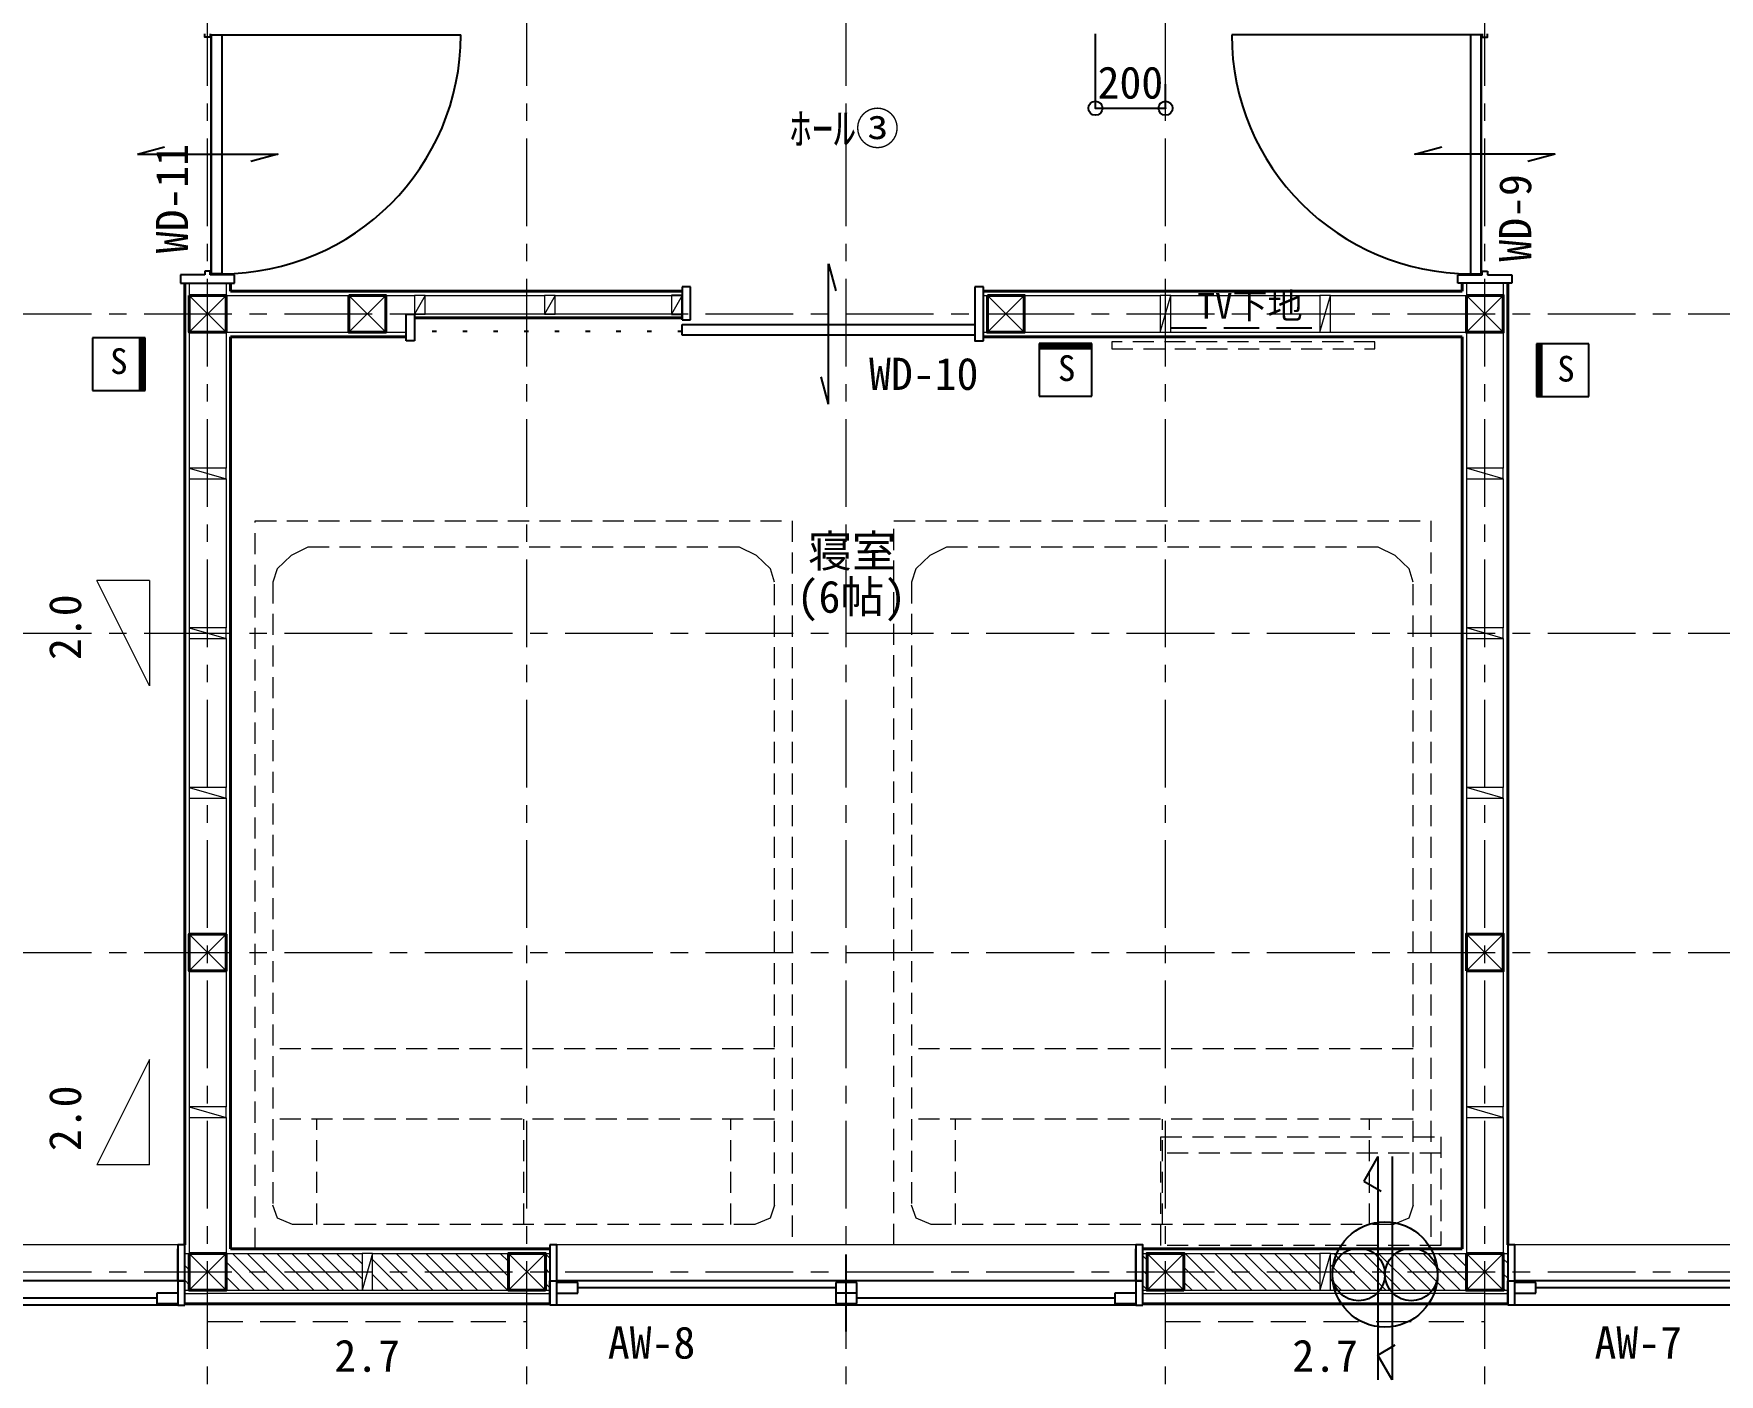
# Model space of a CAD drawing. Units: millimetres at full size, sheet at 1:50. Extents: x -21826 to 54909, y -26252 to 22610.
# Drawn here: x 20251 to 25054, y -4023 to -203 of the extents above; entities that cross this region are included whole.
import ezdxf
from ezdxf.enums import TextEntityAlignment as Align

# ---------------------------------------------------------------- set-up
doc = ezdxf.new("R2010")
doc.units = ezdxf.units.MM
doc.header["$LTSCALE"] = 50
doc.header["$PDMODE"] = 32
doc.header["$PDSIZE"] = 40
for name, pattern in [('CHAIN1', [8, 5, -1, 1, -1]), ('DASHED1', [1.8, 1.2, -0.6]), ('DASHED2', [3, 2, -1]), ('DOTTED', [1.75, 0.25, -1.5])]:
    doc.linetypes.add(name, pattern=pattern)
for name, color, linetype, lineweight in [('3-1_通り芯・通り番号', 7, 'Continuous', 25), ('3-2_柱(黄)', 4, 'Continuous', 9), ('3-3_仕上線(黄)', 3, 'Continuous', 40), ('3-4_下地・間柱(水色)', 4, 'Continuous', 9), ('3-5_サッシ・室内建具', 7, 'Continuous', 25), ('3-6_住宅設備・造作', 4, 'Continuous', 9), ('3-8_ハッチング', 4, 'Continuous', 9), ('3-9_建築設備', 5, 'Continuous', 25), ('3-A_文字', 7, 'Continuous', 25), ('3-F_寸法・方位', 7, 'Continuous', 25), ('C-0', 6, 'Continuous', 25)]:
    doc.layers.add(name, color=color, linetype=linetype, lineweight=lineweight)
doc.styles.add('ＭＳ ゴシック', font='')
doc.styles.get('ＭＳ ゴシック').set_extended_font_data('MS Gothic')

msp = doc.modelspace()

# ---------------------------------------------------------------- linework, layer by layer
at = {"layer": '3-1_通り芯・通り番号', "color": 1, "linetype": 'CHAIN1', "lineweight": 18}
for p, q in [((20746.21, -5551.2), (20746.21, 6242.32)), ((21656.21, -5551.2), (21656.21, 6242.32)), ((22566.21, -5551.2), (22566.21, 6242.32)), ((23476.21, -5551.2), (23476.21, 6242.32)), ((24386.21, -5551.2), (24386.21, 6242.32)), ((14565.29, -1001.2), (29797.51, -1001.2)), ((14565.29, -1911.2), (29797.51, -1911.2)), ((14565.29, -2821.2), (29797.51, -2821.2)), ((14565.29, -3731.2), (29797.51, -3731.2))]:
    msp.add_line(p, q, dxfattribs=at)
at = {"layer": '3-2_柱(黄)'}
for p, q in [((20693.71, -948.7), (20798.71, -1053.7)), ((20798.71, -948.7), (20693.71, -1053.7)), ((21148.71, -948.7), (21253.71, -1053.7)), ((21253.71, -948.7), (21148.71, -1053.7)), ((22968.71, -948.7), (23073.71, -1053.7)), ((23073.71, -948.7), (22968.71, -1053.7)), ((24438.71, -948.7), (24333.71, -1053.7)), ((24333.71, -948.7), (24438.71, -1053.7)), ((20798.71, -2768.7), (20693.71, -2873.7)), ((20798.71, -2873.7), (20693.71, -2768.7)), ((24333.71, -2768.7), (24438.71, -2873.7)), ((24333.71, -2873.7), (24438.71, -2768.7)), ((20693.71, -3678.7), (20798.71, -3783.7)), ((20798.71, -3678.7), (20693.71, -3783.7)), ((21603.71, -3783.7), (21708.71, -3678.7)), ((21708.71, -3783.7), (21603.71, -3678.7)), ((23423.71, -3783.7), (23528.71, -3678.7)), ((23528.71, -3783.7), (23423.71, -3678.7)), ((24438.71, -3678.7), (24333.71, -3783.7)), ((24333.71, -3678.7), (24438.71, -3783.7))]:
    msp.add_line(p, q, dxfattribs=at)
at = {"layer": '3-2_柱(黄)', "color": 6, "linetype": 'DASHED2', "lineweight": 25}
msp.add_line((23492.6, -1040.56), (23914.87, -1040.56), dxfattribs=at)
at = {"layer": '3-2_柱(黄)', "color": 3, "lineweight": 40}
for points in [[(20693.71, -948.7), (20693.71, -1053.7), (20798.71, -1053.7), (20798.71, -948.7)], [(21148.71, -948.7), (21148.71, -1053.7), (21253.71, -1053.7), (21253.71, -948.7)], [(22968.71, -948.7), (22968.71, -1053.7), (23073.71, -1053.7), (23073.71, -948.7)], [(24333.71, -948.7), (24333.71, -1053.7), (24438.71, -1053.7), (24438.71, -948.7)], [(20798.71, -2768.7), (20693.71, -2768.7), (20693.71, -2873.7), (20798.71, -2873.7)], [(24333.71, -2873.7), (24438.71, -2873.7), (24438.71, -2768.7), (24333.71, -2768.7)], [(20693.71, -3678.7), (20693.71, -3783.7), (20798.71, -3783.7), (20798.71, -3678.7)], [(21708.71, -3783.7), (21708.71, -3678.7), (21603.71, -3678.7), (21603.71, -3783.7)], [(23528.71, -3783.7), (23528.71, -3678.7), (23423.71, -3678.7), (23423.71, -3783.7)], [(24333.71, -3678.7), (24333.71, -3783.7), (24438.71, -3783.7), (24438.71, -3678.7)]]:
    msp.add_lwpolyline(points, close=True, dxfattribs=at)
at = {"layer": '3-3_仕上線(黄)'}
for p, q in [((20681.21, -913.7), (20681.21, -1001.2)), ((20811.21, -913.7), (20811.21, -936.2)), ((20811.21, -936.2), (21201.21, -936.2)), ((21201.21, -936.2), (22098.46, -936.2)), ((22932.86, -936.2), (22932.96, -936.2)), ((22956.96, -936.2), (23021.21, -936.2)), ((23021.21, -936.2), (24321.21, -936.2)), ((24321.21, -913.7), (24321.21, -936.2)), ((24451.21, -913.7), (24451.21, -1001.2)), ((20681.21, -1001.2), (20681.21, -2821.2)), ((24451.21, -2821.2), (24451.21, -1001.2)), ((22098.46, -1012.2), (21335.96, -1012.2)), ((20811.21, -1066.2), (21201.21, -1066.2)), ((20811.21, -1066.2), (20811.21, -2821.2)), ((21201.21, -1066.2), (21311.86, -1066.2)), ((22956.96, -1066.2), (23021.21, -1066.2)), ((23021.21, -1066.2), (24321.21, -1066.2)), ((24321.21, -2821.2), (24321.21, -1066.2)), ((20681.21, -2821.2), (20681.21, -3654.2)), ((20811.21, -2821.2), (20811.21, -3666.2)), ((24321.21, -3666.2), (24321.21, -2821.2)), ((24451.21, -3654.2), (24451.21, -2821.2)), ((21656.21, -3666.2), (20811.21, -3666.2)), ((21656.21, -3666.2), (21721.21, -3666.2)), ((23411.21, -3666.2), (23476.21, -3666.2)), ((24321.21, -3666.2), (23476.21, -3666.2)), ((20681.21, -3822.7), (20746.21, -3822.7)), ((21656.21, -3822.7), (20746.21, -3822.7)), ((21656.21, -3822.7), (21721.21, -3822.7)), ((23411.21, -3822.7), (23476.21, -3822.7)), ((24386.21, -3822.7), (23476.21, -3822.7)), ((24386.21, -3822.7), (24451.21, -3822.7))]:
    msp.add_line(p, q, dxfattribs=at)
at = {"layer": '3-4_下地・間柱(水色)'}
for p, q in [((20693.71, -913.7), (20693.71, -948.7)), ((20798.71, -913.7), (20798.71, -948.7)), ((20798.71, -948.7), (21148.71, -948.7)), ((21253.71, -948.7), (21335.96, -948.7)), ((21365.96, -948.7), (21335.96, -1002.2)), ((21335.96, -948.7), (21335.96, -1002.2)), ((21365.96, -948.7), (21706.71, -948.7)), ((21736.71, -948.7), (21706.71, -1002.2)), ((21736.71, -948.7), (22068.46, -948.7)), ((22098.46, -948.7), (22068.46, -1002.2)), ((22932.86, -948.7), (22932.96, -948.7)), ((22956.96, -948.7), (22968.71, -948.7)), ((23073.71, -948.7), (23461.21, -948.7)), ((23491.21, -948.7), (23461.21, -948.7)), ((23461.21, -1053.7), (23491.21, -948.7)), ((23461.21, -948.7), (23461.21, -1053.7)), ((23491.21, -948.7), (23916.21, -948.7)), ((23491.21, -1053.7), (23491.21, -948.7)), ((23946.21, -948.7), (23916.21, -948.7)), ((23916.21, -1053.7), (23946.21, -948.7)), ((23916.21, -948.7), (23916.21, -1053.7)), ((23946.21, -948.7), (24333.71, -948.7)), ((23946.21, -1053.7), (23946.21, -948.7)), ((24333.71, -913.7), (24333.71, -948.7)), ((24438.71, -913.7), (24438.71, -948.7)), ((22098.46, -1002.2), (21335.96, -1002.2)), ((20693.71, -1053.7), (20693.71, -1441.2)), ((20798.71, -1053.7), (21148.71, -1053.7)), ((20798.71, -1053.7), (20798.71, -1441.2)), ((21253.71, -1053.7), (21311.86, -1053.7)), ((22956.96, -1053.7), (22968.71, -1053.7)), ((23073.71, -1053.7), (23461.21, -1053.7)), ((23461.21, -1053.7), (23491.21, -1053.7)), ((23491.21, -1053.7), (23916.21, -1053.7)), ((23916.21, -1053.7), (23946.21, -1053.7)), ((23946.21, -1053.7), (24333.71, -1053.7)), ((24333.71, -1053.7), (24333.71, -1441.2)), ((24438.71, -1053.7), (24438.71, -1441.2)), ((20693.71, -1441.2), (20693.71, -1471.2)), ((20693.71, -1471.2), (20693.71, -1896.2)), ((20693.71, -1471.2), (20798.71, -1471.2)), ((20798.71, -1471.2), (20798.71, -1896.2)), ((24333.71, -1441.2), (24333.71, -1471.2)), ((24438.71, -1471.2), (24333.71, -1441.2)), ((24438.71, -1441.2), (24333.71, -1441.2)), ((24333.71, -1471.2), (24333.71, -1896.2)), ((24333.71, -1471.2), (24438.71, -1471.2)), ((24438.71, -1471.2), (24438.71, -1441.2)), ((24438.71, -1471.2), (24438.71, -1896.2)), ((20693.71, -1896.2), (20693.71, -1926.2)), ((20693.71, -1896.2), (20798.71, -1926.2)), ((20798.71, -1896.2), (20693.71, -1896.2)), ((20798.71, -1926.2), (20798.71, -1896.2)), ((24438.71, -1926.2), (24333.71, -1896.2)), ((20693.71, -1926.2), (20693.71, -2351.2)), ((20693.71, -1926.2), (20798.71, -1926.2)), ((20798.71, -1926.2), (20798.71, -2351.2)), ((24333.71, -1926.2), (24438.71, -1926.2)), ((24333.71, -1926.2), (24333.71, -2351.2)), ((24438.71, -1926.2), (24438.71, -2351.2)), ((20693.71, -2351.2), (20693.71, -2381.2)), ((20798.71, -2351.2), (20693.71, -2351.2)), ((20693.71, -2351.2), (20798.71, -2381.2)), ((20798.71, -2381.2), (20798.71, -2351.2)), ((24438.71, -2381.2), (24333.71, -2351.2)), ((20693.71, -2381.2), (20798.71, -2381.2)), ((20693.71, -2381.2), (20693.71, -2768.7)), ((20798.71, -2381.2), (20798.71, -2768.7)), ((24333.71, -2381.2), (24333.71, -2768.7)), ((24333.71, -2381.2), (24438.71, -2381.2)), ((24438.71, -2381.2), (24438.71, -2768.7)), ((20693.71, -2873.7), (20693.71, -3261.2)), ((20798.71, -2873.7), (20798.71, -3261.2)), ((24333.71, -2873.7), (24333.71, -3261.2)), ((24438.71, -2873.7), (24438.71, -3261.2)), ((20693.71, -3261.2), (20693.71, -3291.2)), ((20798.71, -3261.2), (20693.71, -3261.2)), ((20693.71, -3261.2), (20798.71, -3291.2)), ((20798.71, -3291.2), (20798.71, -3261.2)), ((24333.71, -3261.2), (24333.71, -3291.2)), ((24438.71, -3261.2), (24333.71, -3261.2)), ((24438.71, -3291.2), (24438.71, -3261.2)), ((20693.71, -3291.2), (20693.71, -3678.7)), ((20693.71, -3291.2), (20798.71, -3291.2)), ((20798.71, -3291.2), (20798.71, -3678.7)), ((24333.71, -3291.2), (24333.71, -3678.7)), ((24438.71, -3291.2), (24438.71, -3678.7)), ((20681.21, -3678.7), (20693.71, -3678.7)), ((20798.71, -3678.7), (21186.21, -3678.7)), ((21216.21, -3678.7), (21186.21, -3783.7)), ((21216.21, -3678.7), (21603.71, -3678.7)), ((21216.21, -3783.7), (21216.21, -3678.7)), ((21708.71, -3678.7), (21721.21, -3678.7)), ((23411.21, -3678.7), (23423.71, -3678.7)), ((23528.71, -3678.7), (23916.21, -3678.7)), ((23946.21, -3678.7), (23916.21, -3678.7)), ((23946.21, -3678.7), (23916.21, -3783.7)), ((23916.21, -3678.7), (23916.21, -3783.7)), ((23946.21, -3678.7), (24333.71, -3678.7)), ((23946.21, -3783.7), (23946.21, -3678.7)), ((24438.71, -3678.7), (24451.21, -3678.7)), ((20681.21, -3783.7), (20693.71, -3783.7)), ((20681.21, -3792.7), (20746.21, -3792.7)), ((21656.21, -3792.7), (20746.21, -3792.7)), ((20798.71, -3783.7), (21186.21, -3783.7)), ((21216.21, -3783.7), (21603.71, -3783.7)), ((21656.21, -3792.7), (21721.21, -3792.7)), ((21708.71, -3783.7), (21721.21, -3783.7)), ((23411.21, -3783.7), (23423.71, -3783.7)), ((23411.21, -3792.7), (23476.21, -3792.7)), ((24386.21, -3792.7), (23476.21, -3792.7)), ((23528.71, -3783.7), (23916.21, -3783.7)), ((23916.21, -3783.7), (23946.21, -3783.7)), ((23946.21, -3783.7), (24333.71, -3783.7)), ((24386.21, -3792.7), (24451.21, -3792.7)), ((24438.71, -3783.7), (24451.21, -3783.7))]:
    msp.add_line(p, q, dxfattribs=at)
msp.add_lwpolyline([(20798.71, -1471.2), (20798.71, -1441.2), (20693.71, -1441.2)], close=True, dxfattribs=at)
for points in [[(24438.71, -1926.2), (24438.71, -1896.2), (24333.71, -1896.2), (24333.71, -1926.2)], [(24438.71, -2381.2), (24438.71, -2351.2), (24333.71, -2351.2), (24333.71, -2381.2)], [(24333.71, -3291.2), (24438.71, -3291.2), (24333.71, -3261.2)], [(21216.21, -3678.7), (21186.21, -3678.7), (21186.21, -3783.7), (21216.21, -3783.7)]]:
    msp.add_lwpolyline(points, dxfattribs=at)
at = {"layer": '3-5_サッシ・室内建具'}
for p, q in [((20753.71, -202.7), (20753.71, -212.7)), ((20756.71, -205.7), (20756.71, -886.7)), ((20786.71, -205.7), (21467.71, -205.7)), ((24345.71, -205.7), (23664.71, -205.7)), ((24375.71, -205.7), (24375.71, -886.7)), ((24378.71, -202.7), (24378.71, -212.7)), ((20546.21, -546.2), (20623.48, -525.49)), ((24586.21, -546.2), (24508.94, -566.9)), ((22515.71, -1258.2), (22515.71, -858.2)), ((22515.71, -858.2), (22536.42, -935.47)), ((20669.21, -889.7), (20669.21, -913.7)), ((20738.71, -889.7), (20669.21, -889.7)), ((20738.71, -879.7), (20738.71, -889.7)), ((20823.21, -889.7), (20753.71, -889.7)), ((20823.21, -913.7), (20823.21, -889.7)), ((24309.21, -913.7), (24309.21, -889.7)), ((24309.21, -889.7), (24378.71, -889.7)), ((24393.71, -879.7), (24393.71, -889.7)), ((24393.71, -889.7), (24463.21, -889.7)), ((24463.21, -889.7), (24463.21, -913.7)), ((20669.21, -913.7), (20823.21, -913.7)), ((22098.46, -948.7), (22068.46, -948.7)), ((22122.46, -924.2), (22098.46, -924.2)), ((22098.46, -924.2), (22098.46, -1018.2)), ((22098.46, -1018.2), (22098.46, -948.7)), ((22122.46, -1018.2), (22122.46, -924.2)), ((22956.96, -924.2), (22932.96, -924.2)), ((22956.96, -1078.2), (22956.96, -924.2)), ((24463.21, -913.7), (24309.21, -913.7)), ((21311.96, -1002.2), (21335.96, -1002.2)), ((21311.96, -1078.2), (21311.96, -1002.2)), ((21335.96, -1002.2), (21335.96, -1078.2)), ((22068.46, -1002.2), (22098.46, -1002.2)), ((22098.46, -1018.2), (22122.46, -1018.2)), ((22098.46, -1031.56), (22932.96, -1031.56)), ((22098.46, -1061.56), (22098.46, -1031.56)), ((21335.96, -1078.2), (21311.96, -1078.2)), ((22932.96, -1061.56), (22098.46, -1061.56)), ((22515.71, -1258.2), (22495, -1180.92)), ((20661.21, -3654.2), (20661.21, -3826.7)), ((20661.21, -3756.7), (20661.21, -3666.2)), ((21741.21, -3654.2), (21721.21, -3654.2)), ((21721.21, -3654.2), (21721.21, -3826.7)), ((21741.21, -3826.7), (21741.21, -3654.2)), ((21741.21, -3756.7), (21741.21, -3666.2)), ((22566.21, -3901.7), (22566.21, -3681.7)), ((23391.21, -3654.2), (23391.21, -3826.7)), ((23391.21, -3756.7), (23391.21, -3666.2)), ((24471.21, -3654.2), (24451.21, -3654.2)), ((24451.21, -3654.2), (24451.21, -3826.7)), ((24471.21, -3826.7), (24471.21, -3654.2)), ((24471.21, -3756.7), (24471.21, -3666.2)), ((20661.21, -3756.7), (19011.21, -3756.7)), ((20661.21, -3791.7), (20601.21, -3791.7)), ((20661.21, -3756.7), (20681.21, -3756.7)), ((21721.21, -3756.7), (21741.21, -3756.7)), ((21721.21, -3822.7), (21721.21, -3756.7)), ((21721.21, -3756.7), (21741.21, -3756.7)), ((23391.21, -3756.7), (21741.21, -3756.7)), ((21801.21, -3761.7), (21741.21, -3761.7)), ((21741.21, -3791.7), (21801.21, -3791.7)), ((21801.21, -3791.7), (21801.21, -3761.7)), ((22536.21, -3776.7), (21801.21, -3776.7)), ((22536.21, -3761.7), (22536.21, -3821.7)), ((22596.21, -3761.7), (22536.21, -3761.7)), ((22596.21, -3791.7), (22536.21, -3791.7)), ((22596.21, -3821.7), (22596.21, -3761.7)), ((23391.21, -3791.7), (23331.21, -3791.7)), ((23391.21, -3756.7), (23411.21, -3756.7)), ((24451.21, -3756.7), (24471.21, -3756.7)), ((24451.21, -3822.7), (24451.21, -3756.7)), ((24451.21, -3756.7), (24471.21, -3756.7)), ((26121.21, -3756.7), (24471.21, -3756.7)), ((24531.21, -3761.7), (24471.21, -3761.7)), ((24471.21, -3791.7), (24531.21, -3791.7)), ((24531.21, -3791.7), (24531.21, -3761.7)), ((25266.21, -3776.7), (24531.21, -3776.7)), ((20661.21, -3826.7), (19011.21, -3826.7)), ((20601.21, -3806.7), (19866.21, -3806.7)), ((20661.21, -3826.7), (20681.21, -3826.7)), ((20681.21, -3822.7), (20681.21, -3813.7)), ((21721.21, -3822.7), (21721.21, -3813.7)), ((21741.21, -3826.7), (21721.21, -3826.7)), ((23391.21, -3826.7), (21741.21, -3826.7)), ((22536.21, -3821.7), (22596.21, -3821.7)), ((23331.21, -3806.7), (22596.21, -3806.7)), ((23391.21, -3826.7), (23411.21, -3826.7)), ((23411.21, -3822.7), (23411.21, -3813.7)), ((24451.21, -3822.7), (24451.21, -3813.7)), ((24471.21, -3826.7), (24451.21, -3826.7)), ((26121.21, -3826.7), (24471.21, -3826.7))]:
    msp.add_line(p, q, dxfattribs=at)
at = {"layer": '3-5_サッシ・室内建具', "color": 4, "lineweight": 9}
for p, q in [((21365.96, -948.7), (21335.96, -948.7)), ((21365.96, -1002.2), (21365.96, -948.7)), ((21736.71, -948.7), (21706.71, -948.7)), ((21706.71, -948.7), (21706.71, -1002.2)), ((21736.71, -1002.2), (21736.71, -948.7)), ((22068.46, -948.7), (22068.46, -1002.2)), ((21335.96, -1002.2), (21365.96, -1002.2)), ((21706.71, -1002.2), (21736.71, -1002.2))]:
    msp.add_line(p, q, dxfattribs=at)
at = {"layer": '3-5_サッシ・室内建具', "linetype": 'DOTTED'}
msp.add_line((22098.46, -1051.56), (21335.96, -1051.56), dxfattribs=at)
at = {"layer": '3-5_サッシ・室内建具', "color": 1, "lineweight": 18}
for p, q in [((20681.21, -3654.2), (18991.21, -3654.2)), ((23411.21, -3654.2), (21721.21, -3654.2)), ((26141.21, -3654.2), (24451.21, -3654.2))]:
    msp.add_line(p, q, dxfattribs=at)
at = {"layer": '3-5_サッシ・室内建具'}
for points in [[(20753.71, -212.7), (20738.71, -212.7), (20738.71, -202.7)], [(24378.71, -212.7), (24393.71, -212.7), (24393.71, -202.7)], [(24586.21, -546.2), (24186.21, -546.2), (24263.48, -525.49)], [(20546.21, -546.2), (20946.21, -546.2), (20868.94, -566.9)], [(20753.71, -889.7), (20753.71, -879.7), (20738.71, -879.7)], [(24378.71, -889.7), (24378.71, -879.7), (24393.71, -879.7)], [(22932.96, -924.2), (22932.96, -1078.2), (22956.96, -1078.2)], [(20681.21, -3826.7), (20681.21, -3654.2), (20661.21, -3654.2)], [(23411.21, -3826.7), (23411.21, -3654.2), (23391.21, -3654.2)], [(20601.21, -3791.7), (20601.21, -3821.7), (20661.21, -3821.7)], [(20681.21, -3822.7), (20681.21, -3756.7), (20661.21, -3756.7)], [(23331.21, -3791.7), (23331.21, -3821.7), (23391.21, -3821.7)], [(23411.21, -3822.7), (23411.21, -3756.7), (23391.21, -3756.7)]]:
    msp.add_lwpolyline(points, dxfattribs=at)
for points in [[(20756.71, -205.7), (20786.71, -205.7), (20786.71, -886.7), (20756.71, -886.7)], [(24375.71, -205.7), (24345.71, -205.7), (24345.71, -886.7), (24375.71, -886.7)]]:
    msp.add_lwpolyline(points, close=True, dxfattribs=at)
for centre, start, end in [((20786.71, -205.7), 270, 0), ((24345.71, -205.7), 180, 270)]:
    msp.add_arc(centre, 681, start, end, dxfattribs=at)
at = {"layer": '3-6_住宅設備・造作', "linetype": 'DASHED1'}
for p, q in [((20932.15, -1766.2), (20932.15, -3541.2)), ((22362.15, -3541.2), (22362.15, -1766.2)), ((22752.15, -1766.2), (22752.15, -3541.2)), ((24182.15, -3541.2), (24182.15, -1766.2)), ((22362.15, -3096.2), (20932.15, -3096.2)), ((24182.15, -3096.2), (22752.15, -3096.2)), ((22362.15, -3296.2), (20932.15, -3296.2)), ((21057.15, -3596.2), (21057.15, -3296.2)), ((21647.15, -3596.2), (21647.15, -3296.2)), ((22237.15, -3596.2), (22237.15, -3296.2)), ((24182.15, -3296.2), (22752.15, -3296.2)), ((22877.15, -3596.2), (22877.15, -3296.2)), ((23467.15, -3596.2), (23467.15, -3296.2)), ((24057.15, -3596.2), (24057.15, -3296.2)), ((24260.81, -3393.45), (23463.81, -3393.45)), ((22306.15, -3596.2), (20988.15, -3596.2)), ((24126.15, -3596.2), (22808.15, -3596.2))]:
    msp.add_line(p, q, dxfattribs=at)
msp.add_lwpolyline([(23322.88, -1100.97), (24072.88, -1100.97), (24072.88, -1080.97), (23322.88, -1080.97)], close=True, dxfattribs=at)
for points in [[(20882.15, -3666.2), (20882.15, -1591.2), (22412.15, -1591.2), (22412.15, -3654.2)], [(22702.15, -3654.2), (22702.15, -1591.2), (24232.15, -1591.2), (24232.15, -3666.2)], [(22362.15, -1766.2), (22350.15, -1728.2), (22310.15, -1690.2), (22262.15, -1666.2), (21032.15, -1666.2), (20984.15, -1690.2), (20944.15, -1728.2), (20932.15, -1766.2)], [(24182.15, -1766.2), (24170.15, -1728.2), (24130.15, -1690.2), (24082.15, -1666.2), (22852.15, -1666.2), (22804.15, -1690.2), (22764.15, -1728.2), (22752.15, -1766.2)], [(24260.81, -3656.45), (23462.81, -3656.45), (23462.81, -3346.45)], [(23462.81, -3346.45), (24260.81, -3346.45), (24260.81, -3656.45)], [(20988.15, -3596.2), (20945.15, -3578.2), (20932.15, -3541.2)], [(22362.15, -3541.2), (22349.15, -3578.2), (22306.15, -3596.2)], [(22808.15, -3596.2), (22765.15, -3578.2), (22752.15, -3541.2)], [(24182.15, -3541.2), (24169.15, -3578.2), (24126.15, -3596.2)]]:
    msp.add_lwpolyline(points, dxfattribs=at)
at = {"layer": '3-8_ハッチング'}
for p, q in [((20681.21, -3678.7), (20693.71, -3678.7)), ((20693.71, -3683.03), (20689.37, -3678.7)), ((20798.71, -3678.7), (21186.21, -3678.7)), ((20921.65, -3783.7), (20816.65, -3678.7)), ((20964.08, -3783.7), (20859.08, -3678.7)), ((21006.51, -3783.7), (20901.51, -3678.7)), ((21048.93, -3783.7), (20943.93, -3678.7)), ((21091.36, -3783.7), (20986.36, -3678.7)), ((21133.79, -3783.7), (21028.79, -3678.7)), ((21176.21, -3783.7), (21071.21, -3678.7)), ((21113.64, -3678.7), (21186.21, -3751.27)), ((21156.06, -3678.7), (21186.21, -3708.84)), ((21216.21, -3678.7), (21603.71, -3678.7)), ((21303.49, -3783.7), (21216.21, -3696.42)), ((21345.92, -3783.7), (21240.92, -3678.7)), ((21388.34, -3783.7), (21283.34, -3678.7)), ((21430.77, -3783.7), (21325.77, -3678.7)), ((21473.2, -3783.7), (21368.2, -3678.7)), ((21515.62, -3783.7), (21410.62, -3678.7)), ((21558.05, -3783.7), (21453.05, -3678.7)), ((21600.48, -3783.7), (21495.48, -3678.7)), ((21603.71, -3744.51), (21537.9, -3678.7)), ((21603.71, -3702.08), (21580.33, -3678.7)), ((21708.71, -3678.7), (21721.21, -3678.7)), ((21721.21, -3692.3), (21708.71, -3679.8)), ((23411.21, -3678.7), (23423.71, -3678.7)), ((23423.71, -3697.74), (23411.21, -3685.24)), ((23528.71, -3678.7), (23916.21, -3678.7)), ((23636.94, -3783.7), (23531.94, -3678.7)), ((23679.37, -3783.7), (23574.37, -3678.7)), ((23721.8, -3783.7), (23616.8, -3678.7)), ((23764.22, -3783.7), (23659.22, -3678.7)), ((23806.65, -3783.7), (23701.65, -3678.7)), ((23849.08, -3783.7), (23744.08, -3678.7)), ((23891.5, -3783.7), (23786.5, -3678.7)), ((23916.21, -3765.98), (23828.93, -3678.7)), ((23871.35, -3678.7), (23916.21, -3723.55)), ((23913.78, -3678.7), (23916.21, -3681.13)), ((23946.21, -3678.7), (24333.71, -3678.7)), ((24061.21, -3783.7), (23956.21, -3678.7)), ((24103.63, -3783.7), (23998.63, -3678.7)), ((24146.06, -3783.7), (24041.06, -3678.7)), ((24188.49, -3783.7), (24083.49, -3678.7)), ((24230.91, -3783.7), (24125.91, -3678.7)), ((24273.34, -3783.7), (24168.34, -3678.7)), ((24315.77, -3783.7), (24210.77, -3678.7)), ((24333.71, -3759.22), (24253.19, -3678.7)), ((24333.71, -3716.79), (24295.62, -3678.7)), ((24438.71, -3678.7), (24451.21, -3678.7)), ((24451.21, -3707.01), (24438.71, -3694.51)), ((20693.71, -3725.46), (20681.21, -3712.96)), ((20879.23, -3783.7), (20798.71, -3703.18)), ((20836.8, -3783.7), (20798.71, -3745.61)), ((21216.21, -3738.84), (21261.06, -3783.7)), ((21721.21, -3734.73), (21708.71, -3722.23)), ((23423.71, -3740.17), (23411.21, -3727.67)), ((23594.52, -3783.7), (23528.71, -3717.89)), ((23946.21, -3711.13), (24018.78, -3783.7)), ((24451.21, -3749.44), (24438.71, -3736.94)), ((20693.71, -3767.89), (20681.21, -3755.39)), ((21216.21, -3781.27), (21218.64, -3783.7)), ((21721.21, -3777.15), (21708.71, -3764.65)), ((23423.71, -3782.6), (23411.21, -3770.1)), ((23552.09, -3783.7), (23528.71, -3760.32)), ((23946.21, -3753.55), (23976.35, -3783.7)), ((24443.04, -3783.7), (24438.71, -3779.36))]:
    msp.add_line(p, q, dxfattribs=at)
at = {"layer": '3-9_建築設備'}
for p, q in [((20418.36, -1069.54), (20418.36, -1219.54)), ((20568.36, -1069.54), (20418.36, -1069.54)), ((20553.36, -1219.54), (20553.36, -1069.54)), ((20558.36, -1219.54), (20558.36, -1069.54)), ((20563.36, -1219.54), (20563.36, -1069.54)), ((20568.36, -1219.54), (20568.36, -1069.54)), ((23115.97, -1085.56), (23115.97, -1235.56)), ((23265.97, -1085.56), (23115.97, -1085.56)), ((23265.97, -1090.56), (23115.97, -1090.56)), ((23265.97, -1095.56), (23115.97, -1095.56)), ((23265.97, -1100.56), (23115.97, -1100.56)), ((23265.97, -1235.56), (23265.97, -1085.56)), ((24532.9, -1086.73), (24532.9, -1236.73)), ((24682.9, -1086.73), (24532.9, -1086.73)), ((24537.9, -1086.73), (24537.9, -1236.73)), ((24542.9, -1086.73), (24542.9, -1236.73)), ((24547.9, -1086.73), (24547.9, -1236.73)), ((24682.9, -1236.73), (24682.9, -1086.73)), ((20418.36, -1219.54), (20568.36, -1219.54)), ((23115.97, -1235.56), (23265.97, -1235.56)), ((24532.9, -1236.73), (24682.9, -1236.73)), ((24081.54, -3402.47), (24040.99, -3472.7)), ((24081.54, -3402.47), (24081.54, -4038.72)), ((24121.54, -3402.47), (24121.54, -4038.72)), ((24040.99, -3472.7), (24090.93, -3501.53)), ((24080.99, -3968.49), (24130.93, -3939.65)), ((24121.54, -4038.72), (24080.99, -3968.49))]:
    msp.add_line(p, q, dxfattribs=at)
for centre, radius in [((24101.54, -3738.72), 150), ((24026.54, -3738.72), 75), ((24176.54, -3738.72), 75)]:
    msp.add_circle(centre, radius, dxfattribs=at)
at = {"layer": '3-F_寸法・方位'}
for p, q in [((23276.21, -415.15), (23276.21, -202.76)), ((23476.21, -415.15), (23476.21, -346.12)), ((23276.21, -415.15), (23476.21, -415.15))]:
    msp.add_line(p, q, dxfattribs=at)
for p in [(23276.21, -415.15), (23476.21, -415.15)]:
    msp.add_point(p, dxfattribs=at)
at = {"layer": 'C-0', "color": 4, "lineweight": 9}
for p, q in [((20580.35, -1761.2), (20430.35, -1761.2)), ((20580.35, -2061.2), (20430.35, -1761.2)), ((20580.35, -1761.2), (20580.35, -2061.2)), ((20580.35, -3126.2), (20430.35, -3426.2)), ((20580.35, -3426.2), (20580.35, -3126.2)), ((20580.35, -3426.2), (20430.35, -3426.2))]:
    msp.add_line(p, q, dxfattribs=at)
at = {"layer": 'C-0', "color": 4, "linetype": 'DASHED2', "lineweight": 9}
for p, q in [((20746.21, -3872.7), (21656.21, -3872.7)), ((23476.21, -3872.7), (24386.21, -3872.7))]:
    msp.add_line(p, q, dxfattribs=at)

# ---------------------------------------------------------------- texts
at = {"layer": '3-2_柱(黄)', "color": 6, "style": 'ＭＳ ゴシック'}
msp.add_text('TV下地', height=73.31, dxfattribs=at).set_placement((23567.24, -1036.9), align=Align.BOTTOM_LEFT)
at = {"layer": '3-9_建築設備', "style": 'ＭＳ ゴシック'}
for p in [(20468.36, -1194.54), (23169.52, -1214.51), (24592.43, -1216.19)]:
    msp.add_text('S', height=73.31, dxfattribs=at).set_placement(p, align=Align.BOTTOM_LEFT)
at = {"layer": '3-A_文字', "style": 'ＭＳ ゴシック'}
for s, p in [('ﾎｰﾙ③', (22404.96, -546.2)), ('WD-10', (22631.26, -1245.27)), ('寝室', (22457.39, -1750.48)), ('(6帖)', (22424.89, -1880.48)), ('AW-8', (21886.69, -4006.17)), ('AW-7', (24698.61, -4006.17))]:
    msp.add_text(s, height=91.64, dxfattribs=at).set_placement(p, align=Align.BOTTOM_LEFT)
for s, p in [('WD-11', (20717.83, -828.56)), ('WD-9', (24545.75, -852.41))]:
    msp.add_text(s, height=91.64, rotation=90, dxfattribs=at).set_placement(p, align=Align.BOTTOM_LEFT)
at = {"layer": '3-F_寸法・方位', "style": 'ＭＳ ゴシック'}
msp.add_text('200', height=91.64, dxfattribs=at).set_placement((23282.46, -415.15), align=Align.BOTTOM_LEFT)
at = {"layer": 'C-0', "color": 5, "style": 'ＭＳ ゴシック'}
for p in [(20413.13, -1987.61), (20413.13, -3387.28)]:
    msp.add_text('2.0', height=91.64, rotation=90, dxfattribs=at).set_placement(p, align=Align.BOTTOM_LEFT)
for p in [(21107.46, -4043.53), (23837.46, -4043.53)]:
    msp.add_text('2.7', height=91.64, dxfattribs=at).set_placement(p, align=Align.BOTTOM_LEFT)

doc.saveas('drawing.dxf')
